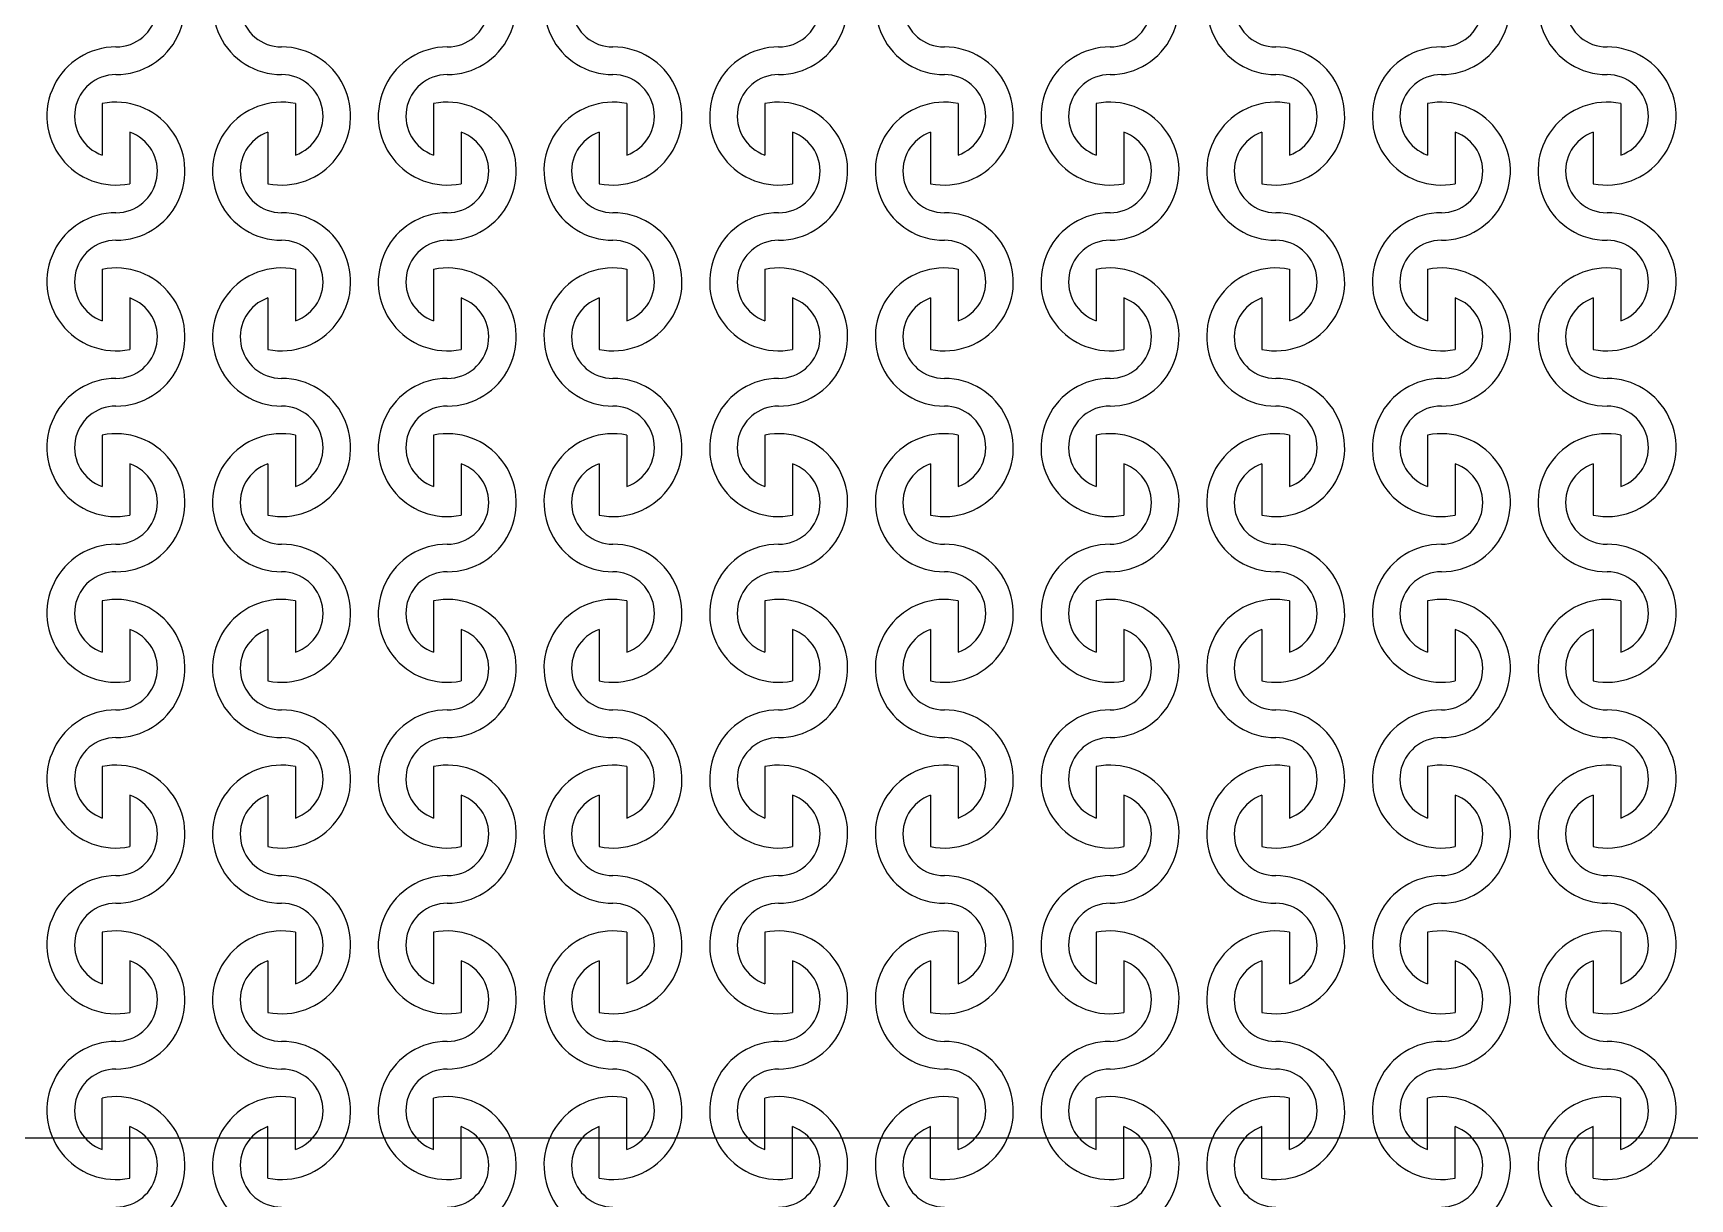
# Model space of a CAD drawing. Header units: millimetres. Extents: x 1000 to 444771, y -11148 to 590229.
# Drawn here: x 205126 to 208126, y 194890 to 197000 of the extents above; entities that cross this region are included whole.
import ezdxf

# ---------------------------------------------------------------- set-up
doc = ezdxf.new("R2010")
doc.units = ezdxf.units.MM
doc.layers.add('CLEAR', color=140, linetype='Continuous')

msp = doc.modelspace()

# ---------------------------------------------------------------- linework, layer by layer
msp.add_line((230330.7, 195000), (199669.3, 195000))
msp.add_line((230330.7, 195000), (199669.3, 195000))
for radius in [25000, 25000, 15000, 15000]:
    msp.add_circle((215000, 195000), radius)
at = {"layer": 'CLEAR'}
for p, q in [((205250.7, 196872.5), (205250.7, 196779.3)), ((205250.7, 196872.5), (205250.7, 196779.3)), ((205250.7, 196872.5), (205250.7, 196779.3)), ((205250.7, 196872.5), (205250.7, 196779.3)), ((205600.7, 196872.5), (205600.7, 196779.3)), ((205600.7, 196872.5), (205600.7, 196779.3)), ((205600.7, 196872.5), (205600.7, 196779.3)), ((205600.7, 196872.5), (205600.7, 196779.3)), ((205850.7, 196872.5), (205850.7, 196779.3)), ((205850.7, 196872.5), (205850.7, 196779.3)), ((205850.7, 196872.5), (205850.7, 196779.3)), ((205850.7, 196872.5), (205850.7, 196779.3)), ((206200.7, 196872.5), (206200.7, 196779.3)), ((206200.7, 196872.5), (206200.7, 196779.3)), ((206200.7, 196872.5), (206200.7, 196779.3)), ((206200.7, 196872.5), (206200.7, 196779.3)), ((206450.7, 196872.5), (206450.7, 196779.3)), ((206450.7, 196872.5), (206450.7, 196779.3)), ((206450.7, 196872.5), (206450.7, 196779.3)), ((206450.7, 196872.5), (206450.7, 196779.3)), ((206800.7, 196872.5), (206800.7, 196779.3)), ((206800.7, 196872.5), (206800.7, 196779.3)), ((206800.7, 196872.5), (206800.7, 196779.3)), ((206800.7, 196872.5), (206800.7, 196779.3)), ((207050.7, 196872.5), (207050.7, 196779.3)), ((207050.7, 196872.5), (207050.7, 196779.3)), ((207050.7, 196872.5), (207050.7, 196779.3)), ((207050.7, 196872.5), (207050.7, 196779.3)), ((207400.7, 196872.5), (207400.7, 196779.3)), ((207400.7, 196872.5), (207400.7, 196779.3)), ((207400.7, 196872.5), (207400.7, 196779.3)), ((207400.7, 196872.5), (207400.7, 196779.3)), ((207650.7, 196872.5), (207650.7, 196779.3)), ((207650.7, 196872.5), (207650.7, 196779.3)), ((207650.7, 196872.5), (207650.7, 196779.3)), ((207650.7, 196872.5), (207650.7, 196779.3)), ((208000.7, 196872.5), (208000.7, 196779.3)), ((208000.7, 196872.5), (208000.7, 196779.3)), ((208000.7, 196872.5), (208000.7, 196779.3)), ((208000.7, 196872.5), (208000.7, 196779.3)), ((205300.7, 196820.7), (205300.7, 196727.5)), ((205300.7, 196820.7), (205300.7, 196727.5)), ((205300.7, 196820.7), (205300.7, 196727.5)), ((205300.7, 196820.7), (205300.7, 196727.5)), ((205550.7, 196820.7), (205550.7, 196727.5)), ((205550.7, 196820.7), (205550.7, 196727.5)), ((205550.7, 196820.7), (205550.7, 196727.5)), ((205550.7, 196820.7), (205550.7, 196727.5)), ((205900.7, 196820.7), (205900.7, 196727.5)), ((205900.7, 196820.7), (205900.7, 196727.5)), ((205900.7, 196820.7), (205900.7, 196727.5)), ((205900.7, 196820.7), (205900.7, 196727.5)), ((206150.7, 196820.7), (206150.7, 196727.5)), ((206150.7, 196820.7), (206150.7, 196727.5)), ((206150.7, 196820.7), (206150.7, 196727.5)), ((206150.7, 196820.7), (206150.7, 196727.5)), ((206500.7, 196820.7), (206500.7, 196727.5)), ((206500.7, 196820.7), (206500.7, 196727.5)), ((206500.7, 196820.7), (206500.7, 196727.5)), ((206500.7, 196820.7), (206500.7, 196727.5)), ((206750.7, 196820.7), (206750.7, 196727.5)), ((206750.7, 196820.7), (206750.7, 196727.5)), ((206750.7, 196820.7), (206750.7, 196727.5)), ((206750.7, 196820.7), (206750.7, 196727.5)), ((207100.7, 196820.7), (207100.7, 196727.5)), ((207100.7, 196820.7), (207100.7, 196727.5)), ((207100.7, 196820.7), (207100.7, 196727.5)), ((207100.7, 196820.7), (207100.7, 196727.5)), ((207350.7, 196820.7), (207350.7, 196727.5)), ((207350.7, 196820.7), (207350.7, 196727.5)), ((207350.7, 196820.7), (207350.7, 196727.5)), ((207350.7, 196820.7), (207350.7, 196727.5)), ((207700.7, 196820.7), (207700.7, 196727.5)), ((207700.7, 196820.7), (207700.7, 196727.5)), ((207700.7, 196820.7), (207700.7, 196727.5)), ((207700.7, 196820.7), (207700.7, 196727.5)), ((207950.7, 196820.7), (207950.7, 196727.5)), ((207950.7, 196820.7), (207950.7, 196727.5)), ((207950.7, 196820.7), (207950.7, 196727.5)), ((207950.7, 196820.7), (207950.7, 196727.5)), ((205250.7, 196572.5), (205250.7, 196479.3)), ((205250.7, 196572.5), (205250.7, 196479.3)), ((205250.7, 196572.5), (205250.7, 196479.3)), ((205250.7, 196572.5), (205250.7, 196479.3)), ((205600.7, 196572.5), (205600.7, 196479.3)), ((205600.7, 196572.5), (205600.7, 196479.3)), ((205600.7, 196572.5), (205600.7, 196479.3)), ((205600.7, 196572.5), (205600.7, 196479.3)), ((205850.7, 196572.5), (205850.7, 196479.3)), ((205850.7, 196572.5), (205850.7, 196479.3)), ((205850.7, 196572.5), (205850.7, 196479.3)), ((205850.7, 196572.5), (205850.7, 196479.3)), ((206200.7, 196572.5), (206200.7, 196479.3)), ((206200.7, 196572.5), (206200.7, 196479.3)), ((206200.7, 196572.5), (206200.7, 196479.3)), ((206200.7, 196572.5), (206200.7, 196479.3)), ((206450.7, 196572.5), (206450.7, 196479.3)), ((206450.7, 196572.5), (206450.7, 196479.3)), ((206450.7, 196572.5), (206450.7, 196479.3)), ((206450.7, 196572.5), (206450.7, 196479.3)), ((206800.7, 196572.5), (206800.7, 196479.3)), ((206800.7, 196572.5), (206800.7, 196479.3)), ((206800.7, 196572.5), (206800.7, 196479.3)), ((206800.7, 196572.5), (206800.7, 196479.3)), ((207050.7, 196572.5), (207050.7, 196479.3)), ((207050.7, 196572.5), (207050.7, 196479.3)), ((207050.7, 196572.5), (207050.7, 196479.3)), ((207050.7, 196572.5), (207050.7, 196479.3)), ((207400.7, 196572.5), (207400.7, 196479.3)), ((207400.7, 196572.5), (207400.7, 196479.3)), ((207400.7, 196572.5), (207400.7, 196479.3)), ((207400.7, 196572.5), (207400.7, 196479.3)), ((207650.7, 196572.5), (207650.7, 196479.3)), ((207650.7, 196572.5), (207650.7, 196479.3)), ((207650.7, 196572.5), (207650.7, 196479.3)), ((207650.7, 196572.5), (207650.7, 196479.3)), ((208000.7, 196572.5), (208000.7, 196479.3)), ((208000.7, 196572.5), (208000.7, 196479.3)), ((208000.7, 196572.5), (208000.7, 196479.3)), ((208000.7, 196572.5), (208000.7, 196479.3)), ((205300.7, 196520.7), (205300.7, 196427.5)), ((205300.7, 196520.7), (205300.7, 196427.5)), ((205300.7, 196520.7), (205300.7, 196427.5)), ((205300.7, 196520.7), (205300.7, 196427.5)), ((205550.7, 196520.7), (205550.7, 196427.5)), ((205550.7, 196520.7), (205550.7, 196427.5)), ((205550.7, 196520.7), (205550.7, 196427.5)), ((205550.7, 196520.7), (205550.7, 196427.5)), ((205900.7, 196520.7), (205900.7, 196427.5)), ((205900.7, 196520.7), (205900.7, 196427.5)), ((205900.7, 196520.7), (205900.7, 196427.5)), ((205900.7, 196520.7), (205900.7, 196427.5)), ((206150.7, 196520.7), (206150.7, 196427.5)), ((206150.7, 196520.7), (206150.7, 196427.5)), ((206150.7, 196520.7), (206150.7, 196427.5)), ((206150.7, 196520.7), (206150.7, 196427.5)), ((206500.7, 196520.7), (206500.7, 196427.5)), ((206500.7, 196520.7), (206500.7, 196427.5)), ((206500.7, 196520.7), (206500.7, 196427.5)), ((206500.7, 196520.7), (206500.7, 196427.5)), ((206750.7, 196520.7), (206750.7, 196427.5)), ((206750.7, 196520.7), (206750.7, 196427.5)), ((206750.7, 196520.7), (206750.7, 196427.5)), ((206750.7, 196520.7), (206750.7, 196427.5)), ((207100.7, 196520.7), (207100.7, 196427.5)), ((207100.7, 196520.7), (207100.7, 196427.5)), ((207100.7, 196520.7), (207100.7, 196427.5)), ((207100.7, 196520.7), (207100.7, 196427.5)), ((207350.7, 196520.7), (207350.7, 196427.5)), ((207350.7, 196520.7), (207350.7, 196427.5)), ((207350.7, 196520.7), (207350.7, 196427.5)), ((207350.7, 196520.7), (207350.7, 196427.5)), ((207700.7, 196520.7), (207700.7, 196427.5)), ((207700.7, 196520.7), (207700.7, 196427.5)), ((207700.7, 196520.7), (207700.7, 196427.5)), ((207700.7, 196520.7), (207700.7, 196427.5)), ((207950.7, 196520.7), (207950.7, 196427.5)), ((207950.7, 196520.7), (207950.7, 196427.5)), ((207950.7, 196520.7), (207950.7, 196427.5)), ((207950.7, 196520.7), (207950.7, 196427.5)), ((205250.7, 196272.5), (205250.7, 196179.3)), ((205250.7, 196272.5), (205250.7, 196179.3)), ((205250.7, 196272.5), (205250.7, 196179.3)), ((205250.7, 196272.5), (205250.7, 196179.3)), ((205600.7, 196272.5), (205600.7, 196179.3)), ((205600.7, 196272.5), (205600.7, 196179.3)), ((205600.7, 196272.5), (205600.7, 196179.3)), ((205600.7, 196272.5), (205600.7, 196179.3)), ((205850.7, 196272.5), (205850.7, 196179.3)), ((205850.7, 196272.5), (205850.7, 196179.3)), ((205850.7, 196272.5), (205850.7, 196179.3)), ((205850.7, 196272.5), (205850.7, 196179.3)), ((206200.7, 196272.5), (206200.7, 196179.3)), ((206200.7, 196272.5), (206200.7, 196179.3)), ((206200.7, 196272.5), (206200.7, 196179.3)), ((206200.7, 196272.5), (206200.7, 196179.3)), ((206450.7, 196272.5), (206450.7, 196179.3)), ((206450.7, 196272.5), (206450.7, 196179.3)), ((206450.7, 196272.5), (206450.7, 196179.3)), ((206450.7, 196272.5), (206450.7, 196179.3)), ((206800.7, 196272.5), (206800.7, 196179.3)), ((206800.7, 196272.5), (206800.7, 196179.3)), ((206800.7, 196272.5), (206800.7, 196179.3)), ((206800.7, 196272.5), (206800.7, 196179.3)), ((207050.7, 196272.5), (207050.7, 196179.3)), ((207050.7, 196272.5), (207050.7, 196179.3)), ((207050.7, 196272.5), (207050.7, 196179.3)), ((207050.7, 196272.5), (207050.7, 196179.3)), ((207400.7, 196272.5), (207400.7, 196179.3)), ((207400.7, 196272.5), (207400.7, 196179.3)), ((207400.7, 196272.5), (207400.7, 196179.3)), ((207400.7, 196272.5), (207400.7, 196179.3)), ((207650.7, 196272.5), (207650.7, 196179.3)), ((207650.7, 196272.5), (207650.7, 196179.3)), ((207650.7, 196272.5), (207650.7, 196179.3)), ((207650.7, 196272.5), (207650.7, 196179.3)), ((208000.7, 196272.5), (208000.7, 196179.3)), ((208000.7, 196272.5), (208000.7, 196179.3)), ((208000.7, 196272.5), (208000.7, 196179.3)), ((208000.7, 196272.5), (208000.7, 196179.3)), ((205300.7, 196220.7), (205300.7, 196127.5)), ((205300.7, 196220.7), (205300.7, 196127.5)), ((205300.7, 196220.7), (205300.7, 196127.5)), ((205300.7, 196220.7), (205300.7, 196127.5)), ((205550.7, 196220.7), (205550.7, 196127.5)), ((205550.7, 196220.7), (205550.7, 196127.5)), ((205550.7, 196220.7), (205550.7, 196127.5)), ((205550.7, 196220.7), (205550.7, 196127.5)), ((205900.7, 196220.7), (205900.7, 196127.5)), ((205900.7, 196220.7), (205900.7, 196127.5)), ((205900.7, 196220.7), (205900.7, 196127.5)), ((205900.7, 196220.7), (205900.7, 196127.5)), ((206150.7, 196220.7), (206150.7, 196127.5)), ((206150.7, 196220.7), (206150.7, 196127.5)), ((206150.7, 196220.7), (206150.7, 196127.5)), ((206150.7, 196220.7), (206150.7, 196127.5)), ((206500.7, 196220.7), (206500.7, 196127.5)), ((206500.7, 196220.7), (206500.7, 196127.5)), ((206500.7, 196220.7), (206500.7, 196127.5)), ((206500.7, 196220.7), (206500.7, 196127.5)), ((206750.7, 196220.7), (206750.7, 196127.5)), ((206750.7, 196220.7), (206750.7, 196127.5)), ((206750.7, 196220.7), (206750.7, 196127.5)), ((206750.7, 196220.7), (206750.7, 196127.5)), ((207100.7, 196220.7), (207100.7, 196127.5)), ((207100.7, 196220.7), (207100.7, 196127.5)), ((207100.7, 196220.7), (207100.7, 196127.5)), ((207100.7, 196220.7), (207100.7, 196127.5)), ((207350.7, 196220.7), (207350.7, 196127.5)), ((207350.7, 196220.7), (207350.7, 196127.5)), ((207350.7, 196220.7), (207350.7, 196127.5)), ((207350.7, 196220.7), (207350.7, 196127.5)), ((207700.7, 196220.7), (207700.7, 196127.5)), ((207700.7, 196220.7), (207700.7, 196127.5)), ((207700.7, 196220.7), (207700.7, 196127.5)), ((207700.7, 196220.7), (207700.7, 196127.5)), ((207950.7, 196220.7), (207950.7, 196127.5)), ((207950.7, 196220.7), (207950.7, 196127.5)), ((207950.7, 196220.7), (207950.7, 196127.5)), ((207950.7, 196220.7), (207950.7, 196127.5)), ((205250.7, 195972.5), (205250.7, 195879.3)), ((205250.7, 195972.5), (205250.7, 195879.3)), ((205250.7, 195972.5), (205250.7, 195879.3)), ((205250.7, 195972.5), (205250.7, 195879.3)), ((205600.7, 195972.5), (205600.7, 195879.3)), ((205600.7, 195972.5), (205600.7, 195879.3)), ((205600.7, 195972.5), (205600.7, 195879.3)), ((205600.7, 195972.5), (205600.7, 195879.3)), ((205850.7, 195972.5), (205850.7, 195879.3)), ((205850.7, 195972.5), (205850.7, 195879.3)), ((205850.7, 195972.5), (205850.7, 195879.3)), ((205850.7, 195972.5), (205850.7, 195879.3)), ((206200.7, 195972.5), (206200.7, 195879.3)), ((206200.7, 195972.5), (206200.7, 195879.3)), ((206200.7, 195972.5), (206200.7, 195879.3)), ((206200.7, 195972.5), (206200.7, 195879.3)), ((206450.7, 195972.5), (206450.7, 195879.3)), ((206450.7, 195972.5), (206450.7, 195879.3)), ((206450.7, 195972.5), (206450.7, 195879.3)), ((206450.7, 195972.5), (206450.7, 195879.3)), ((206800.7, 195972.5), (206800.7, 195879.3)), ((206800.7, 195972.5), (206800.7, 195879.3)), ((206800.7, 195972.5), (206800.7, 195879.3)), ((206800.7, 195972.5), (206800.7, 195879.3)), ((207050.7, 195972.5), (207050.7, 195879.3)), ((207050.7, 195972.5), (207050.7, 195879.3)), ((207050.7, 195972.5), (207050.7, 195879.3)), ((207050.7, 195972.5), (207050.7, 195879.3)), ((207400.7, 195972.5), (207400.7, 195879.3)), ((207400.7, 195972.5), (207400.7, 195879.3)), ((207400.7, 195972.5), (207400.7, 195879.3)), ((207400.7, 195972.5), (207400.7, 195879.3)), ((207650.7, 195972.5), (207650.7, 195879.3)), ((207650.7, 195972.5), (207650.7, 195879.3)), ((207650.7, 195972.5), (207650.7, 195879.3)), ((207650.7, 195972.5), (207650.7, 195879.3)), ((208000.7, 195972.5), (208000.7, 195879.3)), ((208000.7, 195972.5), (208000.7, 195879.3)), ((208000.7, 195972.5), (208000.7, 195879.3)), ((208000.7, 195972.5), (208000.7, 195879.3)), ((205300.7, 195920.7), (205300.7, 195827.5)), ((205300.7, 195920.7), (205300.7, 195827.5)), ((205300.7, 195920.7), (205300.7, 195827.5)), ((205300.7, 195920.7), (205300.7, 195827.5)), ((205550.7, 195920.7), (205550.7, 195827.5)), ((205550.7, 195920.7), (205550.7, 195827.5)), ((205550.7, 195920.7), (205550.7, 195827.5)), ((205550.7, 195920.7), (205550.7, 195827.5)), ((205900.7, 195920.7), (205900.7, 195827.5)), ((205900.7, 195920.7), (205900.7, 195827.5)), ((205900.7, 195920.7), (205900.7, 195827.5)), ((205900.7, 195920.7), (205900.7, 195827.5)), ((206150.7, 195920.7), (206150.7, 195827.5)), ((206150.7, 195920.7), (206150.7, 195827.5)), ((206150.7, 195920.7), (206150.7, 195827.5)), ((206150.7, 195920.7), (206150.7, 195827.5)), ((206500.7, 195920.7), (206500.7, 195827.5)), ((206500.7, 195920.7), (206500.7, 195827.5)), ((206500.7, 195920.7), (206500.7, 195827.5)), ((206500.7, 195920.7), (206500.7, 195827.5)), ((206750.7, 195920.7), (206750.7, 195827.5)), ((206750.7, 195920.7), (206750.7, 195827.5)), ((206750.7, 195920.7), (206750.7, 195827.5)), ((206750.7, 195920.7), (206750.7, 195827.5)), ((207100.7, 195920.7), (207100.7, 195827.5)), ((207100.7, 195920.7), (207100.7, 195827.5)), ((207100.7, 195920.7), (207100.7, 195827.5)), ((207100.7, 195920.7), (207100.7, 195827.5)), ((207350.7, 195920.7), (207350.7, 195827.5)), ((207350.7, 195920.7), (207350.7, 195827.5)), ((207350.7, 195920.7), (207350.7, 195827.5)), ((207350.7, 195920.7), (207350.7, 195827.5)), ((207700.7, 195920.7), (207700.7, 195827.5)), ((207700.7, 195920.7), (207700.7, 195827.5)), ((207700.7, 195920.7), (207700.7, 195827.5)), ((207700.7, 195920.7), (207700.7, 195827.5)), ((207950.7, 195920.7), (207950.7, 195827.5)), ((207950.7, 195920.7), (207950.7, 195827.5)), ((207950.7, 195920.7), (207950.7, 195827.5)), ((207950.7, 195920.7), (207950.7, 195827.5)), ((205250.7, 195672.5), (205250.7, 195579.3)), ((205250.7, 195672.5), (205250.7, 195579.3)), ((205250.7, 195672.5), (205250.7, 195579.3)), ((205250.7, 195672.5), (205250.7, 195579.3)), ((205600.7, 195672.5), (205600.7, 195579.3)), ((205600.7, 195672.5), (205600.7, 195579.3)), ((205600.7, 195672.5), (205600.7, 195579.3)), ((205600.7, 195672.5), (205600.7, 195579.3)), ((205850.7, 195672.5), (205850.7, 195579.3)), ((205850.7, 195672.5), (205850.7, 195579.3)), ((205850.7, 195672.5), (205850.7, 195579.3)), ((205850.7, 195672.5), (205850.7, 195579.3)), ((206200.7, 195672.5), (206200.7, 195579.3)), ((206200.7, 195672.5), (206200.7, 195579.3)), ((206200.7, 195672.5), (206200.7, 195579.3)), ((206200.7, 195672.5), (206200.7, 195579.3)), ((206450.7, 195672.5), (206450.7, 195579.3)), ((206450.7, 195672.5), (206450.7, 195579.3)), ((206450.7, 195672.5), (206450.7, 195579.3)), ((206450.7, 195672.5), (206450.7, 195579.3)), ((206800.7, 195672.5), (206800.7, 195579.3)), ((206800.7, 195672.5), (206800.7, 195579.3)), ((206800.7, 195672.5), (206800.7, 195579.3)), ((206800.7, 195672.5), (206800.7, 195579.3)), ((207050.7, 195672.5), (207050.7, 195579.3)), ((207050.7, 195672.5), (207050.7, 195579.3)), ((207050.7, 195672.5), (207050.7, 195579.3)), ((207050.7, 195672.5), (207050.7, 195579.3)), ((207400.7, 195672.5), (207400.7, 195579.3)), ((207400.7, 195672.5), (207400.7, 195579.3)), ((207400.7, 195672.5), (207400.7, 195579.3)), ((207400.7, 195672.5), (207400.7, 195579.3)), ((207650.7, 195672.5), (207650.7, 195579.3)), ((207650.7, 195672.5), (207650.7, 195579.3)), ((207650.7, 195672.5), (207650.7, 195579.3)), ((207650.7, 195672.5), (207650.7, 195579.3)), ((208000.7, 195672.5), (208000.7, 195579.3)), ((208000.7, 195672.5), (208000.7, 195579.3)), ((208000.7, 195672.5), (208000.7, 195579.3)), ((208000.7, 195672.5), (208000.7, 195579.3)), ((205300.7, 195620.7), (205300.7, 195527.5)), ((205300.7, 195620.7), (205300.7, 195527.5)), ((205300.7, 195620.7), (205300.7, 195527.5)), ((205300.7, 195620.7), (205300.7, 195527.5)), ((205550.7, 195620.7), (205550.7, 195527.5)), ((205550.7, 195620.7), (205550.7, 195527.5)), ((205550.7, 195620.7), (205550.7, 195527.5)), ((205550.7, 195620.7), (205550.7, 195527.5)), ((205900.7, 195620.7), (205900.7, 195527.5)), ((205900.7, 195620.7), (205900.7, 195527.5)), ((205900.7, 195620.7), (205900.7, 195527.5)), ((205900.7, 195620.7), (205900.7, 195527.5)), ((206150.7, 195620.7), (206150.7, 195527.5)), ((206150.7, 195620.7), (206150.7, 195527.5)), ((206150.7, 195620.7), (206150.7, 195527.5)), ((206150.7, 195620.7), (206150.7, 195527.5)), ((206500.7, 195620.7), (206500.7, 195527.5)), ((206500.7, 195620.7), (206500.7, 195527.5)), ((206500.7, 195620.7), (206500.7, 195527.5)), ((206500.7, 195620.7), (206500.7, 195527.5)), ((206750.7, 195620.7), (206750.7, 195527.5)), ((206750.7, 195620.7), (206750.7, 195527.5)), ((206750.7, 195620.7), (206750.7, 195527.5)), ((206750.7, 195620.7), (206750.7, 195527.5)), ((207100.7, 195620.7), (207100.7, 195527.5)), ((207100.7, 195620.7), (207100.7, 195527.5)), ((207100.7, 195620.7), (207100.7, 195527.5)), ((207100.7, 195620.7), (207100.7, 195527.5)), ((207350.7, 195620.7), (207350.7, 195527.5)), ((207350.7, 195620.7), (207350.7, 195527.5)), ((207350.7, 195620.7), (207350.7, 195527.5)), ((207350.7, 195620.7), (207350.7, 195527.5)), ((207700.7, 195620.7), (207700.7, 195527.5)), ((207700.7, 195620.7), (207700.7, 195527.5)), ((207700.7, 195620.7), (207700.7, 195527.5)), ((207700.7, 195620.7), (207700.7, 195527.5)), ((207950.7, 195620.7), (207950.7, 195527.5)), ((207950.7, 195620.7), (207950.7, 195527.5)), ((207950.7, 195620.7), (207950.7, 195527.5)), ((207950.7, 195620.7), (207950.7, 195527.5)), ((205250.7, 195372.5), (205250.7, 195279.3)), ((205250.7, 195372.5), (205250.7, 195279.3)), ((205250.7, 195372.5), (205250.7, 195279.3)), ((205250.7, 195372.5), (205250.7, 195279.3)), ((205600.7, 195372.5), (205600.7, 195279.3)), ((205600.7, 195372.5), (205600.7, 195279.3)), ((205600.7, 195372.5), (205600.7, 195279.3)), ((205600.7, 195372.5), (205600.7, 195279.3)), ((205850.7, 195372.5), (205850.7, 195279.3)), ((205850.7, 195372.5), (205850.7, 195279.3)), ((205850.7, 195372.5), (205850.7, 195279.3)), ((205850.7, 195372.5), (205850.7, 195279.3)), ((206200.7, 195372.5), (206200.7, 195279.3)), ((206200.7, 195372.5), (206200.7, 195279.3)), ((206200.7, 195372.5), (206200.7, 195279.3)), ((206200.7, 195372.5), (206200.7, 195279.3)), ((206450.7, 195372.5), (206450.7, 195279.3)), ((206450.7, 195372.5), (206450.7, 195279.3)), ((206450.7, 195372.5), (206450.7, 195279.3)), ((206450.7, 195372.5), (206450.7, 195279.3)), ((206800.7, 195372.5), (206800.7, 195279.3)), ((206800.7, 195372.5), (206800.7, 195279.3)), ((206800.7, 195372.5), (206800.7, 195279.3)), ((206800.7, 195372.5), (206800.7, 195279.3)), ((207050.7, 195372.5), (207050.7, 195279.3)), ((207050.7, 195372.5), (207050.7, 195279.3)), ((207050.7, 195372.5), (207050.7, 195279.3)), ((207050.7, 195372.5), (207050.7, 195279.3)), ((207400.7, 195372.5), (207400.7, 195279.3)), ((207400.7, 195372.5), (207400.7, 195279.3)), ((207400.7, 195372.5), (207400.7, 195279.3)), ((207400.7, 195372.5), (207400.7, 195279.3)), ((207650.7, 195372.5), (207650.7, 195279.3)), ((207650.7, 195372.5), (207650.7, 195279.3)), ((207650.7, 195372.5), (207650.7, 195279.3)), ((207650.7, 195372.5), (207650.7, 195279.3)), ((208000.7, 195372.5), (208000.7, 195279.3)), ((208000.7, 195372.5), (208000.7, 195279.3)), ((208000.7, 195372.5), (208000.7, 195279.3)), ((208000.7, 195372.5), (208000.7, 195279.3)), ((205300.7, 195320.7), (205300.7, 195227.5)), ((205300.7, 195320.7), (205300.7, 195227.5)), ((205300.7, 195320.7), (205300.7, 195227.5)), ((205300.7, 195320.7), (205300.7, 195227.5)), ((205550.7, 195320.7), (205550.7, 195227.5)), ((205550.7, 195320.7), (205550.7, 195227.5)), ((205550.7, 195320.7), (205550.7, 195227.5)), ((205550.7, 195320.7), (205550.7, 195227.5)), ((205900.7, 195320.7), (205900.7, 195227.5)), ((205900.7, 195320.7), (205900.7, 195227.5)), ((205900.7, 195320.7), (205900.7, 195227.5)), ((205900.7, 195320.7), (205900.7, 195227.5)), ((206150.7, 195320.7), (206150.7, 195227.5)), ((206150.7, 195320.7), (206150.7, 195227.5)), ((206150.7, 195320.7), (206150.7, 195227.5)), ((206150.7, 195320.7), (206150.7, 195227.5)), ((206500.7, 195320.7), (206500.7, 195227.5)), ((206500.7, 195320.7), (206500.7, 195227.5)), ((206500.7, 195320.7), (206500.7, 195227.5)), ((206500.7, 195320.7), (206500.7, 195227.5)), ((206750.7, 195320.7), (206750.7, 195227.5)), ((206750.7, 195320.7), (206750.7, 195227.5)), ((206750.7, 195320.7), (206750.7, 195227.5)), ((206750.7, 195320.7), (206750.7, 195227.5)), ((207100.7, 195320.7), (207100.7, 195227.5)), ((207100.7, 195320.7), (207100.7, 195227.5)), ((207100.7, 195320.7), (207100.7, 195227.5)), ((207100.7, 195320.7), (207100.7, 195227.5)), ((207350.7, 195320.7), (207350.7, 195227.5)), ((207350.7, 195320.7), (207350.7, 195227.5)), ((207350.7, 195320.7), (207350.7, 195227.5)), ((207350.7, 195320.7), (207350.7, 195227.5)), ((207700.7, 195320.7), (207700.7, 195227.5)), ((207700.7, 195320.7), (207700.7, 195227.5)), ((207700.7, 195320.7), (207700.7, 195227.5)), ((207700.7, 195320.7), (207700.7, 195227.5)), ((207950.7, 195320.7), (207950.7, 195227.5)), ((207950.7, 195320.7), (207950.7, 195227.5)), ((207950.7, 195320.7), (207950.7, 195227.5)), ((207950.7, 195320.7), (207950.7, 195227.5)), ((205250.7, 194979.3), (205250.7, 195072.5)), ((205250.7, 194979.3), (205250.7, 195072.5)), ((205250.7, 194979.3), (205250.7, 195072.5)), ((205250.7, 194979.3), (205250.7, 195072.5)), ((205600.7, 194979.3), (205600.7, 195072.5)), ((205600.7, 194979.3), (205600.7, 195072.5)), ((205600.7, 194979.3), (205600.7, 195072.5)), ((205600.7, 194979.3), (205600.7, 195072.5)), ((205850.7, 194979.3), (205850.7, 195072.5)), ((205850.7, 194979.3), (205850.7, 195072.5)), ((205850.7, 194979.3), (205850.7, 195072.5)), ((205850.7, 194979.3), (205850.7, 195072.5)), ((206200.7, 194979.3), (206200.7, 195072.5)), ((206200.7, 194979.3), (206200.7, 195072.5)), ((206200.7, 194979.3), (206200.7, 195072.5)), ((206200.7, 194979.3), (206200.7, 195072.5)), ((206450.7, 194979.3), (206450.7, 195072.5)), ((206450.7, 194979.3), (206450.7, 195072.5)), ((206450.7, 194979.3), (206450.7, 195072.5)), ((206450.7, 194979.3), (206450.7, 195072.5)), ((206800.7, 194979.3), (206800.7, 195072.5)), ((206800.7, 194979.3), (206800.7, 195072.5)), ((206800.7, 194979.3), (206800.7, 195072.5)), ((206800.7, 194979.3), (206800.7, 195072.5)), ((207050.7, 194979.3), (207050.7, 195072.5)), ((207050.7, 194979.3), (207050.7, 195072.5)), ((207050.7, 194979.3), (207050.7, 195072.5)), ((207050.7, 194979.3), (207050.7, 195072.5)), ((207400.7, 194979.3), (207400.7, 195072.5)), ((207400.7, 194979.3), (207400.7, 195072.5)), ((207400.7, 194979.3), (207400.7, 195072.5)), ((207400.7, 194979.3), (207400.7, 195072.5)), ((207650.7, 194979.3), (207650.7, 195072.5)), ((207650.7, 194979.3), (207650.7, 195072.5)), ((207650.7, 194979.3), (207650.7, 195072.5)), ((207650.7, 194979.3), (207650.7, 195072.5)), ((208000.7, 194979.3), (208000.7, 195072.5)), ((208000.7, 194979.3), (208000.7, 195072.5)), ((208000.7, 194979.3), (208000.7, 195072.5)), ((208000.7, 194979.3), (208000.7, 195072.5)), ((205300.7, 194927.5), (205300.7, 195020.7)), ((205300.7, 194927.5), (205300.7, 195020.7)), ((205300.7, 194927.5), (205300.7, 195020.7)), ((205300.7, 194927.5), (205300.7, 195020.7)), ((205550.7, 194927.5), (205550.7, 195020.7)), ((205550.7, 194927.5), (205550.7, 195020.7)), ((205550.7, 194927.5), (205550.7, 195020.7)), ((205550.7, 194927.5), (205550.7, 195020.7)), ((205900.7, 194927.5), (205900.7, 195020.7)), ((205900.7, 194927.5), (205900.7, 195020.7)), ((205900.7, 194927.5), (205900.7, 195020.7)), ((205900.7, 194927.5), (205900.7, 195020.7)), ((206150.7, 194927.5), (206150.7, 195020.7)), ((206150.7, 194927.5), (206150.7, 195020.7)), ((206150.7, 194927.5), (206150.7, 195020.7)), ((206150.7, 194927.5), (206150.7, 195020.7)), ((206500.7, 194927.5), (206500.7, 195020.7)), ((206500.7, 194927.5), (206500.7, 195020.7)), ((206500.7, 194927.5), (206500.7, 195020.7)), ((206500.7, 194927.5), (206500.7, 195020.7)), ((206750.7, 194927.5), (206750.7, 195020.7)), ((206750.7, 194927.5), (206750.7, 195020.7)), ((206750.7, 194927.5), (206750.7, 195020.7)), ((206750.7, 194927.5), (206750.7, 195020.7)), ((207100.7, 194927.5), (207100.7, 195020.7)), ((207100.7, 194927.5), (207100.7, 195020.7)), ((207100.7, 194927.5), (207100.7, 195020.7)), ((207100.7, 194927.5), (207100.7, 195020.7)), ((207350.7, 194927.5), (207350.7, 195020.7)), ((207350.7, 194927.5), (207350.7, 195020.7)), ((207350.7, 194927.5), (207350.7, 195020.7)), ((207350.7, 194927.5), (207350.7, 195020.7)), ((207700.7, 194927.5), (207700.7, 195020.7)), ((207700.7, 194927.5), (207700.7, 195020.7)), ((207700.7, 194927.5), (207700.7, 195020.7)), ((207700.7, 194927.5), (207700.7, 195020.7)), ((207950.7, 194927.5), (207950.7, 195020.7)), ((207950.7, 194927.5), (207950.7, 195020.7)), ((207950.7, 194927.5), (207950.7, 195020.7)), ((207950.7, 194927.5), (207950.7, 195020.7))]:
    msp.add_line(p, q, dxfattribs=at)
for centre, radius, start, end in [((205275.7, 197050), 125, 270, 101.537), ((205275.7, 197050), 125, 270, 101.537), ((205575.7, 197050), 125, 78.463, 270), ((205575.7, 197050), 125, 78.463, 270), ((205875.7, 197050), 125, 270, 101.537), ((205875.7, 197050), 125, 270, 101.537), ((206175.7, 197050), 125, 78.463, 270), ((206175.7, 197050), 125, 78.463, 270), ((206475.7, 197050), 125, 270, 101.537), ((206475.7, 197050), 125, 270, 101.537), ((206775.7, 197050), 125, 78.463, 270), ((206775.7, 197050), 125, 78.463, 270), ((207075.7, 197050), 125, 270, 101.537), ((207075.7, 197050), 125, 270, 101.537), ((207375.7, 197050), 125, 78.463, 270), ((207375.7, 197050), 125, 78.463, 270), ((207675.7, 197050), 125, 270, 101.537), ((207675.7, 197050), 125, 270, 101.537), ((207975.7, 197050), 125, 78.463, 270), ((207975.7, 197050), 125, 78.463, 270), ((205275.7, 197050), 75, 270, 70.5288), ((205275.7, 197050), 75, 270, 70.5288), ((205575.7, 197050), 75, 109.4712, 270), ((205575.7, 197050), 75, 109.4712, 270), ((205875.7, 197050), 75, 270, 70.5288), ((205875.7, 197050), 75, 270, 70.5288), ((206175.7, 197050), 75, 109.4712, 270), ((206175.7, 197050), 75, 109.4712, 270), ((206475.7, 197050), 75, 270, 70.5288), ((206475.7, 197050), 75, 270, 70.5288), ((206775.7, 197050), 75, 109.4712, 270), ((206775.7, 197050), 75, 109.4712, 270), ((207075.7, 197050), 75, 270, 70.5288), ((207075.7, 197050), 75, 270, 70.5288), ((207375.7, 197050), 75, 109.4712, 270), ((207375.7, 197050), 75, 109.4712, 270), ((207675.7, 197050), 75, 270, 70.5288), ((207675.7, 197050), 75, 270, 70.5288), ((207975.7, 197050), 75, 109.4712, 270), ((207975.7, 197050), 75, 109.4712, 270), ((205275.7, 196850), 125, 90, 281.537), ((205275.7, 196850), 125, 90, 281.537), ((205575.7, 196850), 125, 258.463, 90), ((205575.7, 196850), 125, 258.463, 90), ((205875.7, 196850), 125, 90, 281.537), ((205875.7, 196850), 125, 90, 281.537), ((206175.7, 196850), 125, 258.463, 90), ((206175.7, 196850), 125, 258.463, 90), ((206475.7, 196850), 125, 90, 281.537), ((206475.7, 196850), 125, 90, 281.537), ((206775.7, 196850), 125, 258.463, 90), ((206775.7, 196850), 125, 258.463, 90), ((207075.7, 196850), 125, 90, 281.537), ((207075.7, 196850), 125, 90, 281.537), ((207375.7, 196850), 125, 258.463, 90), ((207375.7, 196850), 125, 258.463, 90), ((207675.7, 196850), 125, 90, 281.537), ((207675.7, 196850), 125, 90, 281.537), ((207975.7, 196850), 125, 258.463, 90), ((207975.7, 196850), 125, 258.463, 90), ((205275.7, 196850), 75, 90, 250.5288), ((205275.7, 196850), 75, 90, 250.5288), ((205575.7, 196850), 75, 289.4712, 90), ((205575.7, 196850), 75, 289.4712, 90), ((205875.7, 196850), 75, 90, 250.5288), ((205875.7, 196850), 75, 90, 250.5288), ((206175.7, 196850), 75, 289.4712, 90), ((206175.7, 196850), 75, 289.4712, 90), ((206475.7, 196850), 75, 90, 250.5288), ((206475.7, 196850), 75, 90, 250.5288), ((206775.7, 196850), 75, 289.4712, 90), ((206775.7, 196850), 75, 289.4712, 90), ((207075.7, 196850), 75, 90, 250.5288), ((207075.7, 196850), 75, 90, 250.5288), ((207375.7, 196850), 75, 289.4712, 90), ((207375.7, 196850), 75, 289.4712, 90), ((207675.7, 196850), 75, 90, 250.5288), ((207675.7, 196850), 75, 90, 250.5288), ((207975.7, 196850), 75, 289.4712, 90), ((207975.7, 196850), 75, 289.4712, 90), ((205275.7, 196750), 125, 270, 101.537), ((205275.7, 196750), 125, 270, 101.537), ((205575.7, 196750), 125, 78.463, 270), ((205575.7, 196750), 125, 78.463, 270), ((205875.7, 196750), 125, 270, 101.537), ((205875.7, 196750), 125, 270, 101.537), ((206175.7, 196750), 125, 78.463, 270), ((206175.7, 196750), 125, 78.463, 270), ((206475.7, 196750), 125, 270, 101.537), ((206475.7, 196750), 125, 270, 101.537), ((206775.7, 196750), 125, 78.463, 270), ((206775.7, 196750), 125, 78.463, 270), ((207075.7, 196750), 125, 270, 101.537), ((207075.7, 196750), 125, 270, 101.537), ((207375.7, 196750), 125, 78.463, 270), ((207375.7, 196750), 125, 78.463, 270), ((207675.7, 196750), 125, 270, 101.537), ((207675.7, 196750), 125, 270, 101.537), ((207975.7, 196750), 125, 78.463, 270), ((207975.7, 196750), 125, 78.463, 270), ((205275.7, 196750), 75, 270, 70.5288), ((205275.7, 196750), 75, 270, 70.5288), ((205575.7, 196750), 75, 109.4712, 270), ((205575.7, 196750), 75, 109.4712, 270), ((205875.7, 196750), 75, 270, 70.5288), ((205875.7, 196750), 75, 270, 70.5288), ((206175.7, 196750), 75, 109.4712, 270), ((206175.7, 196750), 75, 109.4712, 270), ((206475.7, 196750), 75, 270, 70.5288), ((206475.7, 196750), 75, 270, 70.5288), ((206775.7, 196750), 75, 109.4712, 270), ((206775.7, 196750), 75, 109.4712, 270), ((207075.7, 196750), 75, 270, 70.5288), ((207075.7, 196750), 75, 270, 70.5288), ((207375.7, 196750), 75, 109.4712, 270), ((207375.7, 196750), 75, 109.4712, 270), ((207675.7, 196750), 75, 270, 70.5288), ((207675.7, 196750), 75, 270, 70.5288), ((207975.7, 196750), 75, 109.4712, 270), ((207975.7, 196750), 75, 109.4712, 270), ((205275.7, 196550), 125, 90, 281.537), ((205275.7, 196550), 125, 90, 281.537), ((205575.7, 196550), 125, 258.463, 90), ((205575.7, 196550), 125, 258.463, 90), ((205875.7, 196550), 125, 90, 281.537), ((205875.7, 196550), 125, 90, 281.537), ((206175.7, 196550), 125, 258.463, 90), ((206175.7, 196550), 125, 258.463, 90), ((206475.7, 196550), 125, 90, 281.537), ((206475.7, 196550), 125, 90, 281.537), ((206775.7, 196550), 125, 258.463, 90), ((206775.7, 196550), 125, 258.463, 90), ((207075.7, 196550), 125, 90, 281.537), ((207075.7, 196550), 125, 90, 281.537), ((207375.7, 196550), 125, 258.463, 90), ((207375.7, 196550), 125, 258.463, 90), ((207675.7, 196550), 125, 90, 281.537), ((207675.7, 196550), 125, 90, 281.537), ((207975.7, 196550), 125, 258.463, 90), ((207975.7, 196550), 125, 258.463, 90), ((205275.7, 196550), 75, 90, 250.5288), ((205275.7, 196550), 75, 90, 250.5288), ((205575.7, 196550), 75, 289.4712, 90), ((205575.7, 196550), 75, 289.4712, 90), ((205875.7, 196550), 75, 90, 250.5288), ((205875.7, 196550), 75, 90, 250.5288), ((206175.7, 196550), 75, 289.4712, 90), ((206175.7, 196550), 75, 289.4712, 90), ((206475.7, 196550), 75, 90, 250.5288), ((206475.7, 196550), 75, 90, 250.5288), ((206775.7, 196550), 75, 289.4712, 90), ((206775.7, 196550), 75, 289.4712, 90), ((207075.7, 196550), 75, 90, 250.5288), ((207075.7, 196550), 75, 90, 250.5288), ((207375.7, 196550), 75, 289.4712, 90), ((207375.7, 196550), 75, 289.4712, 90), ((207675.7, 196550), 75, 90, 250.5288), ((207675.7, 196550), 75, 90, 250.5288), ((207975.7, 196550), 75, 289.4712, 90), ((207975.7, 196550), 75, 289.4712, 90), ((205275.7, 196450), 125, 270, 101.537), ((205275.7, 196450), 125, 270, 101.537), ((205575.7, 196450), 125, 78.463, 270), ((205575.7, 196450), 125, 78.463, 270), ((205875.7, 196450), 125, 270, 101.537), ((205875.7, 196450), 125, 270, 101.537), ((206175.7, 196450), 125, 78.463, 270), ((206175.7, 196450), 125, 78.463, 270), ((206475.7, 196450), 125, 270, 101.537), ((206475.7, 196450), 125, 270, 101.537), ((206775.7, 196450), 125, 78.463, 270), ((206775.7, 196450), 125, 78.463, 270), ((207075.7, 196450), 125, 270, 101.537), ((207075.7, 196450), 125, 270, 101.537), ((207375.7, 196450), 125, 78.463, 270), ((207375.7, 196450), 125, 78.463, 270), ((207675.7, 196450), 125, 270, 101.537), ((207675.7, 196450), 125, 270, 101.537), ((207975.7, 196450), 125, 78.463, 270), ((207975.7, 196450), 125, 78.463, 270), ((205275.7, 196450), 75, 270, 70.5288), ((205275.7, 196450), 75, 270, 70.5288), ((205575.7, 196450), 75, 109.4712, 270), ((205575.7, 196450), 75, 109.4712, 270), ((205875.7, 196450), 75, 270, 70.5288), ((205875.7, 196450), 75, 270, 70.5288), ((206175.7, 196450), 75, 109.4712, 270), ((206175.7, 196450), 75, 109.4712, 270), ((206475.7, 196450), 75, 270, 70.5288), ((206475.7, 196450), 75, 270, 70.5288), ((206775.7, 196450), 75, 109.4712, 270), ((206775.7, 196450), 75, 109.4712, 270), ((207075.7, 196450), 75, 270, 70.5288), ((207075.7, 196450), 75, 270, 70.5288), ((207375.7, 196450), 75, 109.4712, 270), ((207375.7, 196450), 75, 109.4712, 270), ((207675.7, 196450), 75, 270, 70.5288), ((207675.7, 196450), 75, 270, 70.5288), ((207975.7, 196450), 75, 109.4712, 270), ((207975.7, 196450), 75, 109.4712, 270), ((205275.7, 196250), 125, 90, 281.537), ((205275.7, 196250), 125, 90, 281.537), ((205575.7, 196250), 125, 258.463, 90), ((205575.7, 196250), 125, 258.463, 90), ((205875.7, 196250), 125, 90, 281.537), ((205875.7, 196250), 125, 90, 281.537), ((206175.7, 196250), 125, 258.463, 90), ((206175.7, 196250), 125, 258.463, 90), ((206475.7, 196250), 125, 90, 281.537), ((206475.7, 196250), 125, 90, 281.537), ((206775.7, 196250), 125, 258.463, 90), ((206775.7, 196250), 125, 258.463, 90), ((207075.7, 196250), 125, 90, 281.537), ((207075.7, 196250), 125, 90, 281.537), ((207375.7, 196250), 125, 258.463, 90), ((207375.7, 196250), 125, 258.463, 90), ((207675.7, 196250), 125, 90, 281.537), ((207675.7, 196250), 125, 90, 281.537), ((207975.7, 196250), 125, 258.463, 90), ((207975.7, 196250), 125, 258.463, 90), ((205275.7, 196250), 75, 90, 250.5288), ((205275.7, 196250), 75, 90, 250.5288), ((205575.7, 196250), 75, 289.4712, 90), ((205575.7, 196250), 75, 289.4712, 90), ((205875.7, 196250), 75, 90, 250.5288), ((205875.7, 196250), 75, 90, 250.5288), ((206175.7, 196250), 75, 289.4712, 90), ((206175.7, 196250), 75, 289.4712, 90), ((206475.7, 196250), 75, 90, 250.5288), ((206475.7, 196250), 75, 90, 250.5288), ((206775.7, 196250), 75, 289.4712, 90), ((206775.7, 196250), 75, 289.4712, 90), ((207075.7, 196250), 75, 90, 250.5288), ((207075.7, 196250), 75, 90, 250.5288), ((207375.7, 196250), 75, 289.4712, 90), ((207375.7, 196250), 75, 289.4712, 90), ((207675.7, 196250), 75, 90, 250.5288), ((207675.7, 196250), 75, 90, 250.5288), ((207975.7, 196250), 75, 289.4712, 90), ((207975.7, 196250), 75, 289.4712, 90), ((205275.7, 196150), 125, 270, 101.537), ((205275.7, 196150), 125, 270, 101.537), ((205575.7, 196150), 125, 78.463, 270), ((205575.7, 196150), 125, 78.463, 270), ((205875.7, 196150), 125, 270, 101.537), ((205875.7, 196150), 125, 270, 101.537), ((206175.7, 196150), 125, 78.463, 270), ((206175.7, 196150), 125, 78.463, 270), ((206475.7, 196150), 125, 270, 101.537), ((206475.7, 196150), 125, 270, 101.537), ((206775.7, 196150), 125, 78.463, 270), ((206775.7, 196150), 125, 78.463, 270), ((207075.7, 196150), 125, 270, 101.537), ((207075.7, 196150), 125, 270, 101.537), ((207375.7, 196150), 125, 78.463, 270), ((207375.7, 196150), 125, 78.463, 270), ((207675.7, 196150), 125, 270, 101.537), ((207675.7, 196150), 125, 270, 101.537), ((207975.7, 196150), 125, 78.463, 270), ((207975.7, 196150), 125, 78.463, 270), ((205275.7, 196150), 75, 270, 70.5288), ((205275.7, 196150), 75, 270, 70.5288), ((205575.7, 196150), 75, 109.4712, 270), ((205575.7, 196150), 75, 109.4712, 270), ((205875.7, 196150), 75, 270, 70.5288), ((205875.7, 196150), 75, 270, 70.5288), ((206175.7, 196150), 75, 109.4712, 270), ((206175.7, 196150), 75, 109.4712, 270), ((206475.7, 196150), 75, 270, 70.5288), ((206475.7, 196150), 75, 270, 70.5288), ((206775.7, 196150), 75, 109.4712, 270), ((206775.7, 196150), 75, 109.4712, 270), ((207075.7, 196150), 75, 270, 70.5288), ((207075.7, 196150), 75, 270, 70.5288), ((207375.7, 196150), 75, 109.4712, 270), ((207375.7, 196150), 75, 109.4712, 270), ((207675.7, 196150), 75, 270, 70.5288), ((207675.7, 196150), 75, 270, 70.5288), ((207975.7, 196150), 75, 109.4712, 270), ((207975.7, 196150), 75, 109.4712, 270), ((205275.7, 195950), 125, 90, 281.537), ((205275.7, 195950), 125, 90, 281.537), ((205575.7, 195950), 125, 258.463, 90), ((205575.7, 195950), 125, 258.463, 90), ((205875.7, 195950), 125, 90, 281.537), ((205875.7, 195950), 125, 90, 281.537), ((206175.7, 195950), 125, 258.463, 90), ((206175.7, 195950), 125, 258.463, 90), ((206475.7, 195950), 125, 90, 281.537), ((206475.7, 195950), 125, 90, 281.537), ((206775.7, 195950), 125, 258.463, 90), ((206775.7, 195950), 125, 258.463, 90), ((207075.7, 195950), 125, 90, 281.537), ((207075.7, 195950), 125, 90, 281.537), ((207375.7, 195950), 125, 258.463, 90), ((207375.7, 195950), 125, 258.463, 90), ((207675.7, 195950), 125, 90, 281.537), ((207675.7, 195950), 125, 90, 281.537), ((207975.7, 195950), 125, 258.463, 90), ((207975.7, 195950), 125, 258.463, 90), ((205275.7, 195950), 75, 90, 250.5288), ((205275.7, 195950), 75, 90, 250.5288), ((205575.7, 195950), 75, 289.4712, 90), ((205575.7, 195950), 75, 289.4712, 90), ((205875.7, 195950), 75, 90, 250.5288), ((205875.7, 195950), 75, 90, 250.5288), ((206175.7, 195950), 75, 289.4712, 90), ((206175.7, 195950), 75, 289.4712, 90), ((206475.7, 195950), 75, 90, 250.5288), ((206475.7, 195950), 75, 90, 250.5288), ((206775.7, 195950), 75, 289.4712, 90), ((206775.7, 195950), 75, 289.4712, 90), ((207075.7, 195950), 75, 90, 250.5288), ((207075.7, 195950), 75, 90, 250.5288), ((207375.7, 195950), 75, 289.4712, 90), ((207375.7, 195950), 75, 289.4712, 90), ((207675.7, 195950), 75, 90, 250.5288), ((207675.7, 195950), 75, 90, 250.5288), ((207975.7, 195950), 75, 289.4712, 90), ((207975.7, 195950), 75, 289.4712, 90), ((205275.7, 195850), 125, 270, 101.537), ((205275.7, 195850), 125, 270, 101.537), ((205575.7, 195850), 125, 78.463, 270), ((205575.7, 195850), 125, 78.463, 270), ((205875.7, 195850), 125, 270, 101.537), ((205875.7, 195850), 125, 270, 101.537), ((206175.7, 195850), 125, 78.463, 270), ((206175.7, 195850), 125, 78.463, 270), ((206475.7, 195850), 125, 270, 101.537), ((206475.7, 195850), 125, 270, 101.537), ((206775.7, 195850), 125, 78.463, 270), ((206775.7, 195850), 125, 78.463, 270), ((207075.7, 195850), 125, 270, 101.537), ((207075.7, 195850), 125, 270, 101.537), ((207375.7, 195850), 125, 78.463, 270), ((207375.7, 195850), 125, 78.463, 270), ((207675.7, 195850), 125, 270, 101.537), ((207675.7, 195850), 125, 270, 101.537), ((207975.7, 195850), 125, 78.463, 270), ((207975.7, 195850), 125, 78.463, 270), ((205275.7, 195850), 75, 270, 70.5288), ((205275.7, 195850), 75, 270, 70.5288), ((205575.7, 195850), 75, 109.4712, 270), ((205575.7, 195850), 75, 109.4712, 270), ((205875.7, 195850), 75, 270, 70.5288), ((205875.7, 195850), 75, 270, 70.5288), ((206175.7, 195850), 75, 109.4712, 270), ((206175.7, 195850), 75, 109.4712, 270), ((206475.7, 195850), 75, 270, 70.5288), ((206475.7, 195850), 75, 270, 70.5288), ((206775.7, 195850), 75, 109.4712, 270), ((206775.7, 195850), 75, 109.4712, 270), ((207075.7, 195850), 75, 270, 70.5288), ((207075.7, 195850), 75, 270, 70.5288), ((207375.7, 195850), 75, 109.4712, 270), ((207375.7, 195850), 75, 109.4712, 270), ((207675.7, 195850), 75, 270, 70.5288), ((207675.7, 195850), 75, 270, 70.5288), ((207975.7, 195850), 75, 109.4712, 270), ((207975.7, 195850), 75, 109.4712, 270), ((205275.7, 195650), 125, 90, 281.537), ((205275.7, 195650), 125, 90, 281.537), ((205575.7, 195650), 125, 258.463, 90), ((205575.7, 195650), 125, 258.463, 90), ((205875.7, 195650), 125, 90, 281.537), ((205875.7, 195650), 125, 90, 281.537), ((206175.7, 195650), 125, 258.463, 90), ((206175.7, 195650), 125, 258.463, 90), ((206475.7, 195650), 125, 90, 281.537), ((206475.7, 195650), 125, 90, 281.537), ((206775.7, 195650), 125, 258.463, 90), ((206775.7, 195650), 125, 258.463, 90), ((207075.7, 195650), 125, 90, 281.537), ((207075.7, 195650), 125, 90, 281.537), ((207375.7, 195650), 125, 258.463, 90), ((207375.7, 195650), 125, 258.463, 90), ((207675.7, 195650), 125, 90, 281.537), ((207675.7, 195650), 125, 90, 281.537), ((207975.7, 195650), 125, 258.463, 90), ((207975.7, 195650), 125, 258.463, 90), ((205275.7, 195650), 75, 90, 250.5288), ((205275.7, 195650), 75, 90, 250.5288), ((205575.7, 195650), 75, 289.4712, 90), ((205575.7, 195650), 75, 289.4712, 90), ((205875.7, 195650), 75, 90, 250.5288), ((205875.7, 195650), 75, 90, 250.5288), ((206175.7, 195650), 75, 289.4712, 90), ((206175.7, 195650), 75, 289.4712, 90), ((206475.7, 195650), 75, 90, 250.5288), ((206475.7, 195650), 75, 90, 250.5288), ((206775.7, 195650), 75, 289.4712, 90), ((206775.7, 195650), 75, 289.4712, 90), ((207075.7, 195650), 75, 90, 250.5288), ((207075.7, 195650), 75, 90, 250.5288), ((207375.7, 195650), 75, 289.4712, 90), ((207375.7, 195650), 75, 289.4712, 90), ((207675.7, 195650), 75, 90, 250.5288), ((207675.7, 195650), 75, 90, 250.5288), ((207975.7, 195650), 75, 289.4712, 90), ((207975.7, 195650), 75, 289.4712, 90), ((205275.7, 195550), 125, 270, 101.537), ((205275.7, 195550), 125, 270, 101.537), ((205575.7, 195550), 125, 78.463, 270), ((205575.7, 195550), 125, 78.463, 270), ((205875.7, 195550), 125, 270, 101.537), ((205875.7, 195550), 125, 270, 101.537), ((206175.7, 195550), 125, 78.463, 270), ((206175.7, 195550), 125, 78.463, 270), ((206475.7, 195550), 125, 270, 101.537), ((206475.7, 195550), 125, 270, 101.537), ((206775.7, 195550), 125, 78.463, 270), ((206775.7, 195550), 125, 78.463, 270), ((207075.7, 195550), 125, 270, 101.537), ((207075.7, 195550), 125, 270, 101.537), ((207375.7, 195550), 125, 78.463, 270), ((207375.7, 195550), 125, 78.463, 270), ((207675.7, 195550), 125, 270, 101.537), ((207675.7, 195550), 125, 270, 101.537), ((207975.7, 195550), 125, 78.463, 270), ((207975.7, 195550), 125, 78.463, 270), ((205275.7, 195550), 75, 270, 70.5288), ((205275.7, 195550), 75, 270, 70.5288), ((205575.7, 195550), 75, 109.4712, 270), ((205575.7, 195550), 75, 109.4712, 270), ((205875.7, 195550), 75, 270, 70.5288), ((205875.7, 195550), 75, 270, 70.5288), ((206175.7, 195550), 75, 109.4712, 270), ((206175.7, 195550), 75, 109.4712, 270), ((206475.7, 195550), 75, 270, 70.5288), ((206475.7, 195550), 75, 270, 70.5288), ((206775.7, 195550), 75, 109.4712, 270), ((206775.7, 195550), 75, 109.4712, 270), ((207075.7, 195550), 75, 270, 70.5288), ((207075.7, 195550), 75, 270, 70.5288), ((207375.7, 195550), 75, 109.4712, 270), ((207375.7, 195550), 75, 109.4712, 270), ((207675.7, 195550), 75, 270, 70.5288), ((207675.7, 195550), 75, 270, 70.5288), ((207975.7, 195550), 75, 109.4712, 270), ((207975.7, 195550), 75, 109.4712, 270), ((205275.7, 195350), 125, 90, 281.537), ((205275.7, 195350), 125, 90, 281.537), ((205575.7, 195350), 125, 258.463, 90), ((205575.7, 195350), 125, 258.463, 90), ((205875.7, 195350), 125, 90, 281.537), ((205875.7, 195350), 125, 90, 281.537), ((206175.7, 195350), 125, 258.463, 90), ((206175.7, 195350), 125, 258.463, 90), ((206475.7, 195350), 125, 90, 281.537), ((206475.7, 195350), 125, 90, 281.537), ((206775.7, 195350), 125, 258.463, 90), ((206775.7, 195350), 125, 258.463, 90), ((207075.7, 195350), 125, 90, 281.537), ((207075.7, 195350), 125, 90, 281.537), ((207375.7, 195350), 125, 258.463, 90), ((207375.7, 195350), 125, 258.463, 90), ((207675.7, 195350), 125, 90, 281.537), ((207675.7, 195350), 125, 90, 281.537), ((207975.7, 195350), 125, 258.463, 90), ((207975.7, 195350), 125, 258.463, 90), ((205275.7, 195350), 75, 90, 250.5288), ((205275.7, 195350), 75, 90, 250.5288), ((205575.7, 195350), 75, 289.4712, 90), ((205575.7, 195350), 75, 289.4712, 90), ((205875.7, 195350), 75, 90, 250.5288), ((205875.7, 195350), 75, 90, 250.5288), ((206175.7, 195350), 75, 289.4712, 90), ((206175.7, 195350), 75, 289.4712, 90), ((206475.7, 195350), 75, 90, 250.5288), ((206475.7, 195350), 75, 90, 250.5288), ((206775.7, 195350), 75, 289.4712, 90), ((206775.7, 195350), 75, 289.4712, 90), ((207075.7, 195350), 75, 90, 250.5288), ((207075.7, 195350), 75, 90, 250.5288), ((207375.7, 195350), 75, 289.4712, 90), ((207375.7, 195350), 75, 289.4712, 90), ((207675.7, 195350), 75, 90, 250.5288), ((207675.7, 195350), 75, 90, 250.5288), ((207975.7, 195350), 75, 289.4712, 90), ((207975.7, 195350), 75, 289.4712, 90), ((205275.7, 195250), 125, 270, 101.537), ((205275.7, 195250), 125, 270, 101.537), ((205575.7, 195250), 125, 78.463, 270), ((205575.7, 195250), 125, 78.463, 270), ((205875.7, 195250), 125, 270, 101.537), ((205875.7, 195250), 125, 270, 101.537), ((206175.7, 195250), 125, 78.463, 270), ((206175.7, 195250), 125, 78.463, 270), ((206475.7, 195250), 125, 270, 101.537), ((206475.7, 195250), 125, 270, 101.537), ((206775.7, 195250), 125, 78.463, 270), ((206775.7, 195250), 125, 78.463, 270), ((207075.7, 195250), 125, 270, 101.537), ((207075.7, 195250), 125, 270, 101.537), ((207375.7, 195250), 125, 78.463, 270), ((207375.7, 195250), 125, 78.463, 270), ((207675.7, 195250), 125, 270, 101.537), ((207675.7, 195250), 125, 270, 101.537), ((207975.7, 195250), 125, 78.463, 270), ((207975.7, 195250), 125, 78.463, 270), ((205275.7, 195250), 75, 270, 70.5288), ((205275.7, 195250), 75, 270, 70.5288), ((205575.7, 195250), 75, 109.4712, 270), ((205575.7, 195250), 75, 109.4712, 270), ((205875.7, 195250), 75, 270, 70.5288), ((205875.7, 195250), 75, 270, 70.5288), ((206175.7, 195250), 75, 109.4712, 270), ((206175.7, 195250), 75, 109.4712, 270), ((206475.7, 195250), 75, 270, 70.5288), ((206475.7, 195250), 75, 270, 70.5288), ((206775.7, 195250), 75, 109.4712, 270), ((206775.7, 195250), 75, 109.4712, 270), ((207075.7, 195250), 75, 270, 70.5288), ((207075.7, 195250), 75, 270, 70.5288), ((207375.7, 195250), 75, 109.4712, 270), ((207375.7, 195250), 75, 109.4712, 270), ((207675.7, 195250), 75, 270, 70.5288), ((207675.7, 195250), 75, 270, 70.5288), ((207975.7, 195250), 75, 109.4712, 270), ((207975.7, 195250), 75, 109.4712, 270), ((205275.7, 195050), 125, 90, 281.537), ((205275.7, 195050), 125, 90, 281.537), ((205575.7, 195050), 125, 258.463, 90), ((205575.7, 195050), 125, 258.463, 90), ((205875.7, 195050), 125, 90, 281.537), ((205875.7, 195050), 125, 90, 281.537), ((206175.7, 195050), 125, 258.463, 90), ((206175.7, 195050), 125, 258.463, 90), ((206475.7, 195050), 125, 90, 281.537), ((206475.7, 195050), 125, 90, 281.537), ((206775.7, 195050), 125, 258.463, 90), ((206775.7, 195050), 125, 258.463, 90), ((207075.7, 195050), 125, 90, 281.537), ((207075.7, 195050), 125, 90, 281.537), ((207375.7, 195050), 125, 258.463, 90), ((207375.7, 195050), 125, 258.463, 90), ((207675.7, 195050), 125, 90, 281.537), ((207675.7, 195050), 125, 90, 281.537), ((207975.7, 195050), 125, 258.463, 90), ((207975.7, 195050), 125, 258.463, 90), ((205275.7, 195050), 75, 90, 250.5288), ((205275.7, 195050), 75, 90, 250.5288), ((205575.7, 195050), 75, 289.4712, 90), ((205575.7, 195050), 75, 289.4712, 90), ((205875.7, 195050), 75, 90, 250.5288), ((205875.7, 195050), 75, 90, 250.5288), ((206175.7, 195050), 75, 289.4712, 90), ((206175.7, 195050), 75, 289.4712, 90), ((206475.7, 195050), 75, 90, 250.5288), ((206475.7, 195050), 75, 90, 250.5288), ((206775.7, 195050), 75, 289.4712, 90), ((206775.7, 195050), 75, 289.4712, 90), ((207075.7, 195050), 75, 90, 250.5288), ((207075.7, 195050), 75, 90, 250.5288), ((207375.7, 195050), 75, 289.4712, 90), ((207375.7, 195050), 75, 289.4712, 90), ((207675.7, 195050), 75, 90, 250.5288), ((207675.7, 195050), 75, 90, 250.5288), ((207975.7, 195050), 75, 289.4712, 90), ((207975.7, 195050), 75, 289.4712, 90), ((205275.7, 194950), 125, 270, 101.537), ((205275.7, 194950), 125, 270, 101.537), ((205575.7, 194950), 125, 78.463, 270), ((205575.7, 194950), 125, 78.463, 270), ((205875.7, 194950), 125, 270, 101.537), ((205875.7, 194950), 125, 270, 101.537), ((206175.7, 194950), 125, 78.463, 270), ((206175.7, 194950), 125, 78.463, 270), ((206475.7, 194950), 125, 270, 101.537), ((206475.7, 194950), 125, 270, 101.537), ((206775.7, 194950), 125, 78.463, 270), ((206775.7, 194950), 125, 78.463, 270), ((207075.7, 194950), 125, 270, 101.537), ((207075.7, 194950), 125, 270, 101.537), ((207375.7, 194950), 125, 78.463, 270), ((207375.7, 194950), 125, 78.463, 270), ((207675.7, 194950), 125, 270, 101.537), ((207675.7, 194950), 125, 270, 101.537), ((207975.7, 194950), 125, 78.463, 270), ((207975.7, 194950), 125, 78.463, 270), ((205275.7, 194950), 75, 270, 70.5288), ((205275.7, 194950), 75, 270, 70.5288), ((205575.7, 194950), 75, 109.4712, 270), ((205575.7, 194950), 75, 109.4712, 270), ((205875.7, 194950), 75, 270, 70.5288), ((205875.7, 194950), 75, 270, 70.5288), ((206175.7, 194950), 75, 109.4712, 270), ((206175.7, 194950), 75, 109.4712, 270), ((206475.7, 194950), 75, 270, 70.5288), ((206475.7, 194950), 75, 270, 70.5288), ((206775.7, 194950), 75, 109.4712, 270), ((206775.7, 194950), 75, 109.4712, 270), ((207075.7, 194950), 75, 270, 70.5288), ((207075.7, 194950), 75, 270, 70.5288), ((207375.7, 194950), 75, 109.4712, 270), ((207375.7, 194950), 75, 109.4712, 270), ((207675.7, 194950), 75, 270, 70.5288), ((207675.7, 194950), 75, 270, 70.5288), ((207975.7, 194950), 75, 109.4712, 270), ((207975.7, 194950), 75, 109.4712, 270)]:
    msp.add_arc(centre, radius, start, end, dxfattribs=at)

doc.saveas('drawing.dxf')
